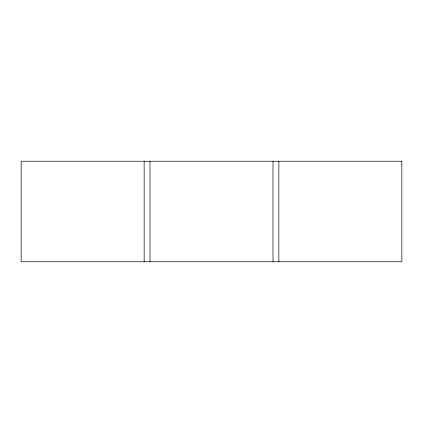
<?xml version="1.0" encoding="UTF-8"?>
<svg xmlns="http://www.w3.org/2000/svg" width="423" height="423" viewBox="0 0 423 423"><rect width="100%" height="100%" fill="white"/><g stroke="black" fill="none" stroke-linecap="round" stroke-linejoin="round"><path stroke-width="0.63" d="M278.857 161.232L278.857 261.768M272.994 161.232L272.994 261.768M150.006 161.232L150.006 261.768M144.143 161.232L144.143 261.768M401.85 161.232L21.15 161.232L21.15 261.768L401.85 261.768L401.85 161.232"/></g></svg>
